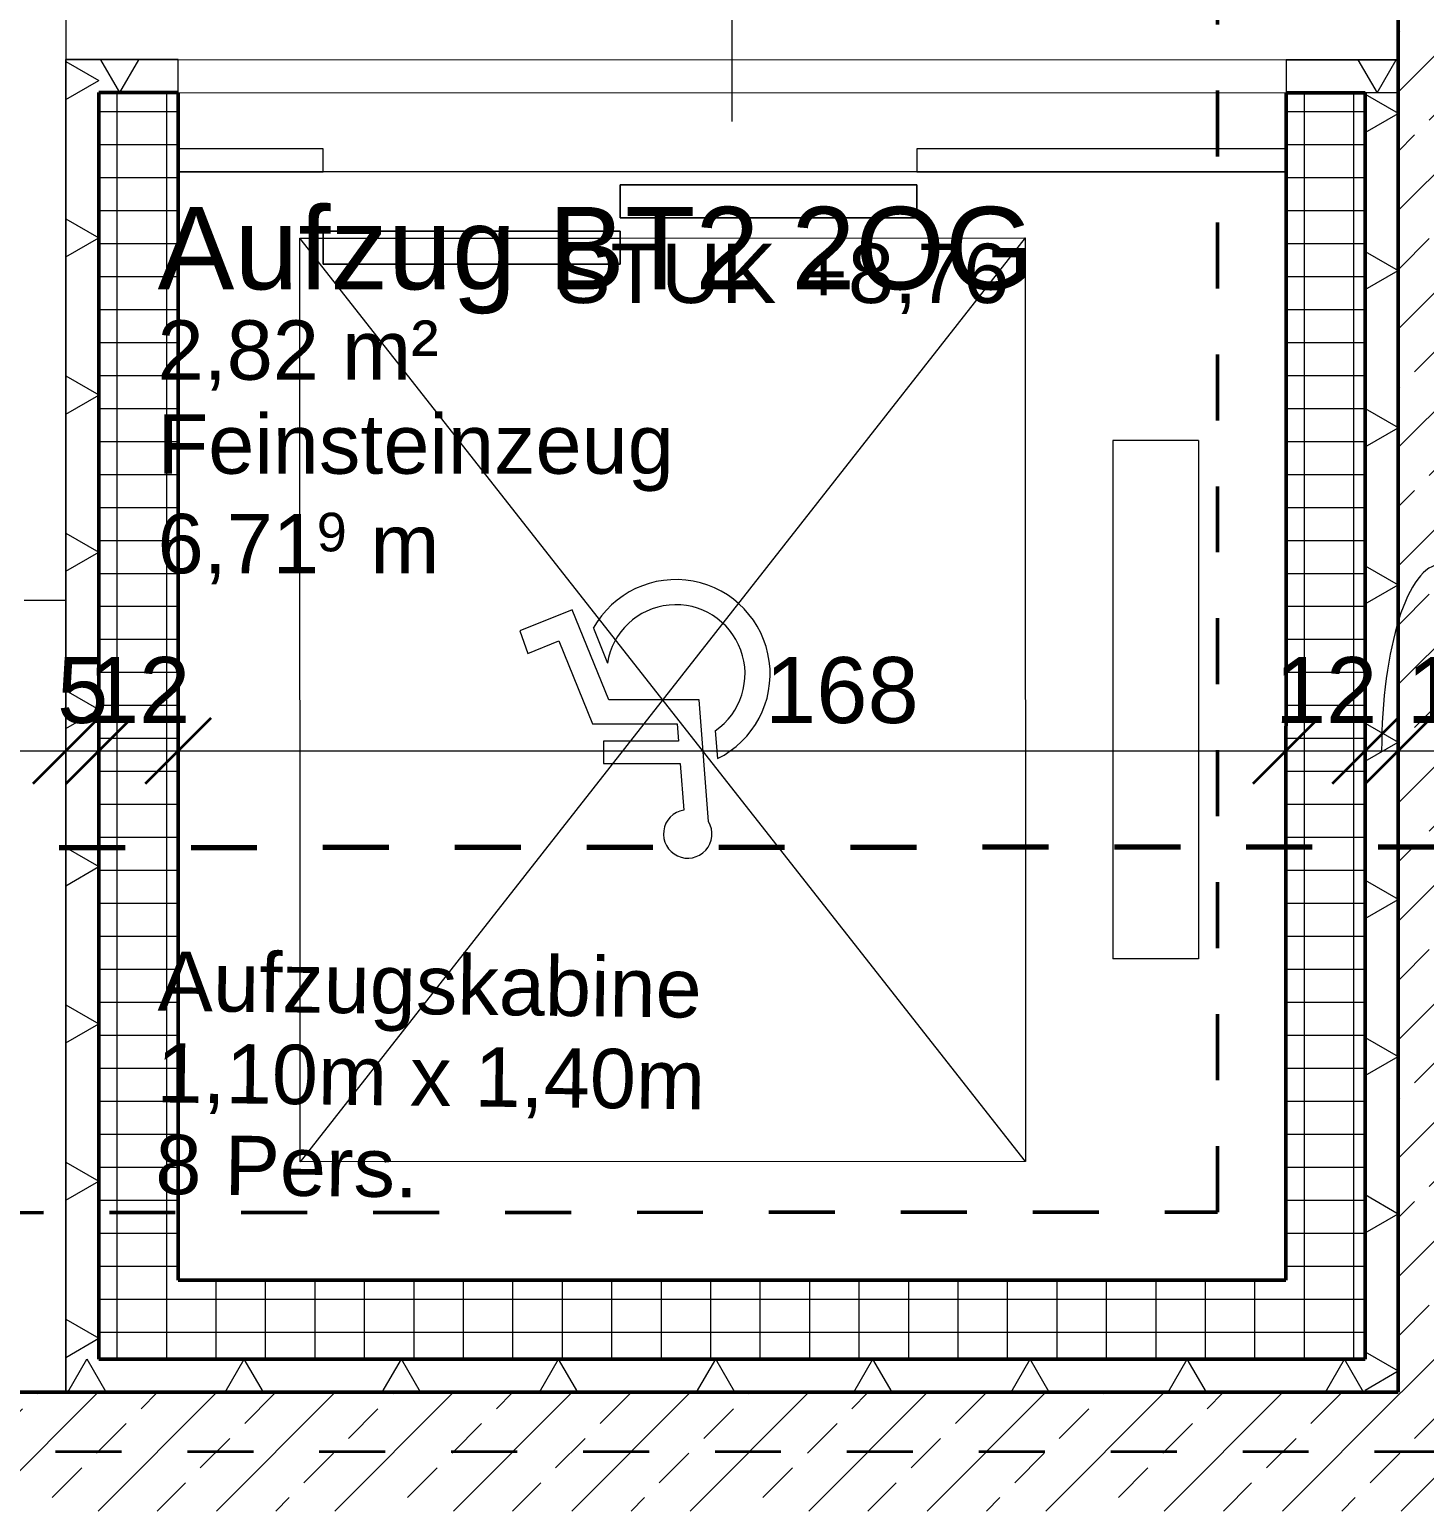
# Model space of a CAD drawing. Header units: metres. Extents: x -67.4 to -27.2, y 43.9 to 89.6.
# Drawn here: x -50.683 to -48.568, y 55.03 to 57.274 of the extents above; entities that cross this region are included whole.
import ezdxf

# ---------------------------------------------------------------- set-up
doc = ezdxf.new("R2010")
doc.units = ezdxf.units.M
for name, pattern in [('Achse', [0.009, 0.005, -0.002, 0, -0.002]), ('Strich Punkt Mittel', [0.015875, 0.00635, -0.004763, 0, -0.004763]), ('Verdeckt', [0.003, 0.002, -0.001])]:
    doc.linetypes.add(name, pattern=pattern)
for name, color, linetype, lineweight in [('A_Bemassung-50_', 4, 'Continuous', 9), ('A_Bemassung_', 4, 'Continuous', 9), ('A_Beschriftung_', 7, 'Continuous', 9), ('A_Brandabschnitte', 30, 'Verdeckt', 50), ('A_Decken', 8, 'Continuous', 13), ('A_Gelaender', 7, 'Continuous', 13), ('A_Raeume_', 7, 'Continuous', 5), ('A_Raeume_Beschriftung_', 7, 'Continuous', 9), ('A_Raster_', 1, 'Continuous', 9), ('A_Tueren', 31, 'Continuous', 13), ('A_Waende', 7, 'Continuous', 13), ('G-ANNO-SYMB_', 111, 'Continuous', 9), ('Q-SPCQ', 91, 'Continuous', 13), ('Text', 90, 'Continuous', 9)]:
    doc.layers.add(name, color=color, linetype=linetype, lineweight=lineweight)
doc.styles.add('Arial_2', font='arial.ttf', dxfattribs={"height": 0.09})
doc.styles.add('Arial_3', font='arial.ttf', dxfattribs={"height": 0.05849})
doc.styles.add('Arial_4', font='arial.ttf', dxfattribs={"height": 0.125})
doc.styles.add('Arial_5', font='arial.ttf', dxfattribs={"height": 0.1})
doc.dimstyles.new('WGA-Bemaßung', dxfattribs={"dimscale": 0.3048, "dimtxt": 0.102026, "dimasz": 0.328084, "dimexe": 0.246063, "dimexo": 0.0625, "dimgap": 0.04101, "dimtad": 1, "dimdec": 1, "dimlfac": 100, "dimrnd": 0.5, "dimdsep": 46, "dimtxsty": 'Arial_5', "dimblk1": 'OBLIQUE', "dimblk2": 'OBLIQUE', "dimsah": 1, "dimcen": 0.09, "dimdle": 0.246063, "dimazin": 2, "dimtfac": 1, "dimtdec": 4, "dimtix": 1, "dimtmove": 0, "dimatfit": 3, "dimfxl": 0.656168, "dimfxlon": 1, "dimtvp": 1, "dimtolj": 1, "dimtzin": 0, "dimarcsym": 2})
doc.dimstyles.new('WGA-Bemaßung_2', dxfattribs={"dimscale": 0.3048, "dimtxt": 0.102026, "dimasz": 0.328084, "dimexe": 0.246063, "dimexo": 0.0625, "dimgap": 0.04101, "dimtad": 1, "dimdec": 1, "dimlfac": 100, "dimrnd": 0.5, "dimdsep": 46, "dimtxsty": 'Arial_5', "dimblk1": 'OBLIQUE', "dimblk2": 'OBLIQUE', "dimsah": 1, "dimcen": 0.09, "dimdle": 0.246063, "dimazin": 2, "dimtfac": 1, "dimtdec": 4, "dimtix": 1, "dimtmove": 2, "dimatfit": 3, "dimfxl": 0.656168, "dimfxlon": 1, "dimtvp": 1, "dimtolj": 1, "dimtzin": 0, "dimarcsym": 2})
doc.dimstyles.new('WGA-Bemaßung_3', dxfattribs={"dimscale": 0.3048, "dimtxt": 0.102026, "dimasz": 0.328084, "dimexe": 0.246063, "dimexo": 0.0625, "dimgap": 0.04101, "dimtad": 1, "dimdec": 1, "dimlfac": 100, "dimrnd": 0.5, "dimdsep": 46, "dimtxsty": 'Arial_5', "dimblk1": 'OBLIQUE', "dimblk2": 'OBLIQUE', "dimsah": 1, "dimcen": 0.09, "dimdle": 0.246063, "dimazin": 2, "dimtfac": 1, "dimtdec": 4, "dimtix": 1, "dimtmove": 1, "dimatfit": 3, "dimfxl": 0.656168, "dimfxlon": 1, "dimtvp": 1, "dimtolj": 1, "dimtzin": 0, "dimarcsym": 2})
pattern_1 = [(0, (0, 0), (0, 0.05), []), (90, (0, 0), (-0.075, 0), [])]
pattern_2 = [(45, (0, 0), (-0.08980256, 0.08980256), []), (45, (0.0898, 0), (-0.08980256, 0.08980256), [0.0635, -0.03175])]

# ---------------------------------------------------------------- blocks, each defined once
blk = doc.blocks.new('Sonder_Aufzug - Schacht_1920x1920_Kabine_1680x1680-11025376-263_PP_02OG_BT2')
at = {"layer": 'Q-SPCQ'}
for p, q in [((-0.01, -1.25), (-0.01, 0.15)), ((-0.01, 0.15), (1.09, 0.15)), ((-0.01, 0.15), (1.09, -1.25)), ((-0.01, -1.25), (1.09, 0.15)), ((1.09, 0.15), (1.09, -1.25)), ((-0.2725, -0.157), (-0.1425, -0.157)), ((-0.2725, -0.943), (-0.2725, -0.157)), ((-0.1425, -0.943), (-0.1425, -0.157)), ((0.4706, -0.3654), (0.4846, -0.55)), ((0.5136, -0.4533), (0.5082, -0.3829)), ((0.4603, -0.5031), (0.4571, -0.4609)), ((0.6298, -0.4533), (0.5136, -0.4533)), ((0.6298, -0.4876), (0.6298, -0.4533)), ((0.5182, -0.5138), (0.5162, -0.4876)), ((0.5162, -0.4876), (0.6298, -0.4876)), ((0.6462, -0.5138), (0.5182, -0.5138)), ((0.6972, -0.6393), (0.6462, -0.5138)), ((0.4846, -0.55), (0.6218, -0.55)), ((0.6218, -0.55), (0.6772, -0.6863)), ((0.645, -0.6586), (0.6236, -0.6058)), ((0.7446, -0.6203), (0.6972, -0.6393)), ((0.7564, -0.6546), (0.7446, -0.6203)), ((0.6772, -0.6863), (0.7564, -0.6546)), ((-0.2725, -0.943), (-0.1425, -0.943)), ((0.6043, -1.25), (-0.01, -1.25)), ((1.0543, -1.25), (0.6043, -1.25)), ((1.09, -1.25), (1.0543, -1.25))]:
    blk.add_line(p, q, dxfattribs=at)
for centre, radius, start, end in [((0.5021, -0.3467), 0.0367, 279.5296, 210.6777), ((0.52, -0.5893), 0.143, 116.094, 331.0081), ((0.52, -0.5893), 0.1049, 124.6842, 350.9794)]:
    blk.add_arc(centre, radius, start, end, dxfattribs=at)
blk = doc.blocks.new('Tuer_S1_Aufzug_Teleskop1 - RB_1680x2220-11029026-263_PP_02OG_BT2')
at = {"layer": 'A_Tueren', "lineweight": 5}
for p, q in [((0.17, 0.2), (0.62, 0.2)), ((0.17, 0.15), (0.17, 0.2)), ((0.17, 0.2), (0.17, 0.15)), ((0.62, 0.2), (0.17, 0.2)), ((0.62, 0.2), (0.62, 0.15)), ((0.62, 0.15), (0.62, 0.2)), ((0.62, 0.15), (0.17, 0.15)), ((0.17, 0.15), (0.62, 0.15)), ((-0.28, 0.13), (0.17, 0.13)), ((-0.28, 0.08), (-0.28, 0.13)), ((-0.28, 0.13), (-0.28, 0.08)), ((0.17, 0.13), (-0.28, 0.13)), ((0.17, 0.13), (0.17, 0.08)), ((0.17, 0.08), (0.17, 0.13)), ((0.17, 0.08), (-0.28, 0.08)), ((-0.28, 0.08), (0.17, 0.08)), ((-0.28, 0.06), (-0.84, 0.06)), ((-0.84, 0.06), (-0.84, 0.025)), ((-0.28, 0.025), (-0.28, 0.06)), ((0.84, 0.06), (0.62, 0.06)), ((0.62, 0.06), (0.62, 0.025)), ((0.84, 0.025), (0.84, 0.06)), ((-0.84, 0.025), (-0.28, 0.025)), ((0.62, 0.025), (0.84, 0.025))]:
    blk.add_line(p, q, dxfattribs=at)
at = {"layer": 'A_Tueren'}
blk.add_line((-0.6083, 0.06), (0.6083, 0.06), dxfattribs=at)
blk = doc.blocks.new('Typ des oberen Holms - Oberer Geländerholm_Innen_-4147589-263_PP_02OG_BT2')
at = {"layer": 'A_Gelaender', "lineweight": 5}
for p, q in [((-24.3165, 73.6223), (-24.4204, 73.3732)), ((-24.2704, 73.6031), (-24.3165, 73.6223)), ((-24.3743, 73.3539), (-24.2704, 73.6031)), ((-24.4204, 73.3732), (-24.9425, 72.1216)), ((-24.8874, 72.1239), (-24.3743, 73.3539))]:
    blk.add_line(p, q, dxfattribs=at)
blk.add_open_spline([(-24.3743, 73.3539), (-24.3746, 73.3533), (-24.3756, 73.3523), (-24.3786, 73.3516), (-24.383, 73.3516), (-24.3883, 73.3525), (-24.3942, 73.3542), (-24.4024, 73.3572), (-24.4101, 73.3612), (-24.416, 73.3654), (-24.4191, 73.3684), (-24.4207, 73.3711), (-24.4207, 73.3726), (-24.4204, 73.3732)], degree=3, knots=[0, 0, 0, 0, 0.083333, 0.166667, 0.25, 0.333333, 0.416667, 0.5, 0.666667, 0.75, 0.833333, 0.916667, 1, 1, 1, 1], dxfattribs=at)
blk = doc.blocks.new('Typ des oberen Holms - Oberer Geländerholm_Innen_-V13-263_PP_02OG_BT2')
at = {"layer": 'A_Gelaender', "lineweight": 5}
for p, q in [((-24.4204, 73.3732), (-24.3165, 73.6223)), ((-24.3743, 73.3539), (-24.2704, 73.6031)), ((-24.9425, 72.1216), (-24.4204, 73.3732)), ((-24.8874, 72.1239), (-24.3743, 73.3539))]:
    blk.add_line(p, q, dxfattribs=at)
blk = doc.blocks.new('BS_Tuer_PP - oben-10002441-263_PP_02OG_BT2')
at = {"layer": 'A_Beschriftung_'}
blk.add_line((0, 0.000124), (0, 0.010761), dxfattribs=at)
blk = doc.blocks.new('DIMBLOCK177-263_PP_02OG_BT2')
at = {"layer": 'A_Bemassung-50_', "transparency": 16777216}
for p, q in [((-53.9887, 56.181), (-53.9887, 56.381)), ((-50.6277, 56.1808), (-50.6277, 56.3808)), ((-54.0637, 56.181), (-50.6277, 56.1808)), ((-53.9887, 56.181), (-53.9887, 56.106)), ((-50.6277, 56.1808), (-50.6277, 56.1058))]:
    blk.add_line(p, q, dxfattribs=at)
at = {"layer": 'A_Bemassung-50_', "lineweight": 35, "transparency": 16777216}
for p, q in [((-53.9887, 56.181), (-53.9387, 56.2309)), ((-50.6277, 56.1808), (-50.5777, 56.2308)), ((-53.9887, 56.181), (-54.0387, 56.131)), ((-50.6277, 56.1808), (-50.6777, 56.1309))]:
    blk.add_line(p, q, dxfattribs=at)
at = {"layer": 'A_Bemassung-50_', "color": 0, "transparency": 16777216, "insert": (-52.4236, 56.3232), "char_height": 0.1, "width": 0.276883, "attachment_point": 1, "rotation": 359.9983, "line_spacing_factor": 0.941778, "style": 'Arial_5'}
blk.add_mtext('336', dxfattribs=at)
blk = doc.blocks.new('_Oblique')
at = {"color": 0, "linetype": 'ByBlock', "lineweight": -2}
blk.add_line((-0.5, -0.5), (0.5, 0.5), dxfattribs=at)
blk = doc.blocks.new('DIMBLOCK178-263_PP_02OG_BT2')
at = {"layer": 'A_Bemassung-50_', "transparency": 16777216}
for p, q in [((-50.6277, 56.1808), (-50.6277, 56.3808)), ((-50.5777, 56.1808), (-50.5777, 56.3808)), ((-50.6277, 56.1808), (-50.5777, 56.1808)), ((-50.6277, 56.1808), (-50.6277, 56.1058)), ((-50.5777, 56.1808), (-50.5777, 56.1058))]:
    blk.add_line(p, q, dxfattribs=at)
at = {"layer": 'A_Bemassung-50_', "lineweight": 35, "transparency": 16777216}
for p, q in [((-50.6277, 56.1808), (-50.5777, 56.2308)), ((-50.5777, 56.1808), (-50.5277, 56.2308)), ((-50.6277, 56.1808), (-50.6777, 56.1309)), ((-50.5777, 56.1808), (-50.6277, 56.1308))]:
    blk.add_line(p, q, dxfattribs=at)
at = {"layer": 'A_Bemassung-50_', "color": 0, "transparency": 16777216, "insert": (-50.6412, 56.3232), "char_height": 0.1, "width": 0.092294, "attachment_point": 1, "rotation": 359.9983, "line_spacing_factor": 0.941778, "style": 'Arial_5'}
blk.add_mtext('5', dxfattribs=at)
blk = doc.blocks.new('DIMBLOCK179-263_PP_02OG_BT2')
at = {"layer": 'A_Bemassung-50_', "transparency": 16777216}
for p, q in [((-50.5777, 56.1808), (-50.5777, 56.3808)), ((-50.4577, 56.1808), (-50.4577, 56.3808)), ((-50.5777, 56.1808), (-50.4577, 56.1808)), ((-50.5777, 56.1808), (-50.5777, 56.1058)), ((-50.4577, 56.1808), (-50.4577, 56.1058))]:
    blk.add_line(p, q, dxfattribs=at)
at = {"layer": 'A_Bemassung-50_', "lineweight": 35, "transparency": 16777216}
for p, q in [((-50.5777, 56.1808), (-50.5277, 56.2308)), ((-50.4577, 56.1808), (-50.4077, 56.2308)), ((-50.5777, 56.1808), (-50.6277, 56.1308)), ((-50.4577, 56.1808), (-50.5077, 56.1308))]:
    blk.add_line(p, q, dxfattribs=at)
at = {"layer": 'A_Bemassung-50_', "color": 0, "transparency": 16777216, "insert": (-50.5946, 56.3232), "char_height": 0.1, "width": 0.184588, "attachment_point": 1, "rotation": 359.9983, "line_spacing_factor": 0.941778, "style": 'Arial_5'}
blk.add_mtext('12', dxfattribs=at)
blk = doc.blocks.new('DIMBLOCK180-263_PP_02OG_BT2')
at = {"layer": 'A_Bemassung-50_', "transparency": 16777216}
for p, q in [((-50.4577, 56.1808), (-50.4577, 56.3808)), ((-48.778, 56.1808), (-48.778, 56.3808)), ((-50.4577, 56.1808), (-48.778, 56.1808)), ((-50.4577, 56.1808), (-50.4577, 56.1058)), ((-48.778, 56.1808), (-48.778, 56.1058))]:
    blk.add_line(p, q, dxfattribs=at)
at = {"layer": 'A_Bemassung-50_', "lineweight": 35, "transparency": 16777216}
for p, q in [((-50.4577, 56.1808), (-50.4077, 56.2308)), ((-48.778, 56.1808), (-48.728, 56.2308)), ((-50.4577, 56.1808), (-50.5077, 56.1308)), ((-48.778, 56.1808), (-48.828, 56.1308))]:
    blk.add_line(p, q, dxfattribs=at)
at = {"layer": 'A_Bemassung-50_', "color": 0, "transparency": 16777216, "insert": (-49.5678, 56.3231), "char_height": 0.1, "width": 0.276883, "attachment_point": 1, "rotation": 359.9983, "line_spacing_factor": 0.941778, "style": 'Arial_5'}
blk.add_mtext('168', dxfattribs=at)
blk = doc.blocks.new('DIMBLOCK181-263_PP_02OG_BT2')
at = {"layer": 'A_Bemassung-50_', "transparency": 16777216}
for p, q in [((-48.778, 56.1808), (-48.778, 56.3808)), ((-48.658, 56.1808), (-48.658, 56.3808)), ((-48.778, 56.1808), (-48.658, 56.1808)), ((-48.778, 56.1808), (-48.778, 56.1058)), ((-48.658, 56.1808), (-48.658, 56.1058))]:
    blk.add_line(p, q, dxfattribs=at)
at = {"layer": 'A_Bemassung-50_', "lineweight": 35, "transparency": 16777216}
for p, q in [((-48.778, 56.1808), (-48.728, 56.2308)), ((-48.658, 56.1808), (-48.608, 56.2308)), ((-48.778, 56.1808), (-48.828, 56.1308)), ((-48.658, 56.1808), (-48.708, 56.1308))]:
    blk.add_line(p, q, dxfattribs=at)
at = {"layer": 'A_Bemassung-50_', "color": 0, "transparency": 16777216, "insert": (-48.7949, 56.3231), "char_height": 0.1, "width": 0.184588, "attachment_point": 1, "rotation": 359.9983, "line_spacing_factor": 0.941778, "style": 'Arial_5'}
blk.add_mtext('12', dxfattribs=at)
blk = doc.blocks.new('DIMBLOCK182-263_PP_02OG_BT2')
at = {"layer": 'A_Bemassung-50_', "transparency": 16777216}
for p, q in [((-48.658, 56.1808), (-48.658, 56.3808)), ((-48.608, 56.1808), (-48.608, 56.3808)), ((-48.658, 56.1808), (-48.608, 56.1808)), ((-48.658, 56.1808), (-48.658, 56.1058)), ((-48.608, 56.1808), (-48.608, 56.1058))]:
    blk.add_line(p, q, dxfattribs=at)
at = {"layer": 'A_Bemassung-50_', "lineweight": 35, "transparency": 16777216}
for p, q in [((-48.658, 56.1808), (-48.608, 56.2308)), ((-48.608, 56.1808), (-48.558, 56.2308)), ((-48.658, 56.1808), (-48.708, 56.1308)), ((-48.608, 56.1808), (-48.658, 56.1308))]:
    blk.add_line(p, q, dxfattribs=at)
at = {"layer": 'A_Bemassung-50_', "transparency": 16777216}
blk.add_ellipse((-48.5434, 56.1808), major_axis=(0, 0.2826), ratio=0.317004, start_param=0, end_param=1.570796, dxfattribs=at)
at = {"layer": 'A_Bemassung-50_', "color": 0, "transparency": 16777216, "insert": (-48.5434, 56.5147), "char_height": 0.1, "width": 0.092294, "attachment_point": 1, "rotation": 359.9983, "line_spacing_factor": 0.941778, "style": 'Arial_5'}
blk.add_mtext('5', dxfattribs=at)
blk = doc.blocks.new('DIMBLOCK183-263_PP_02OG_BT2')
at = {"layer": 'A_Bemassung-50_', "transparency": 16777216}
for p, q in [((-48.608, 56.1808), (-48.608, 56.3808)), ((-48.428, 56.1808), (-48.428, 56.3808)), ((-48.608, 56.1808), (-48.428, 56.1808)), ((-48.608, 56.1808), (-48.608, 56.1058)), ((-48.428, 56.1808), (-48.428, 56.1058))]:
    blk.add_line(p, q, dxfattribs=at)
at = {"layer": 'A_Bemassung-50_', "lineweight": 35, "transparency": 16777216}
for p, q in [((-48.608, 56.1808), (-48.558, 56.2308)), ((-48.428, 56.1808), (-48.378, 56.2308)), ((-48.608, 56.1808), (-48.658, 56.1308)), ((-48.428, 56.1808), (-48.478, 56.1308))]:
    blk.add_line(p, q, dxfattribs=at)
at = {"layer": 'A_Bemassung-50_', "color": 0, "transparency": 16777216, "insert": (-48.5949, 56.3231), "char_height": 0.1, "width": 0.184588, "attachment_point": 1, "rotation": 359.9983, "line_spacing_factor": 0.941778, "style": 'Arial_5'}
blk.add_mtext('18', dxfattribs=at)

msp = doc.modelspace()

# ---------------------------------------------------------------- hatches: boundary and pattern name
at = {"layer": 'A_Waende', "lineweight": 5}
h = msp.add_hatch(dxfattribs=at)
h.set_pattern_fill('FP_4', color=250, style=0, pattern_type=2)
h.set_pattern_definition(pattern_2)
h.paths.add_polyline_path([(-48.428, 55.2087), (-48.4279, 57.3462), (-48.6079, 57.3462), (-48.608, 55.2087), (-48.4334, 55.2087)])
h = msp.add_hatch(dxfattribs=at)
h.set_pattern_fill('FP_167', color=250, angle=202.64, style=0, pattern_type=2)
h.set_pattern_definition([(89.998, (-50.57785, 56.24361), (-0.20637, 7e-06), []), (149.998, (-50.57785, 56.24361), (-0.103196, -0.178727), []), (209.998, (-50.57785, 56.24361), (0.10318, -0.178725), [])])
h.paths.add_polyline_path([(-50.5778, 55.2587), (-50.5777, 57.2287), (-50.6277, 57.2286), (-50.6278, 55.2587), (-50.5778, 55.2587)])
h = msp.add_hatch(dxfattribs=at)
h.set_pattern_fill('FP_168', color=250, angle=-157.36, style=0, pattern_type=2)
h.set_pattern_definition([(359.998, (-49.59294, 57.1788), (7e-06, 0.20638), []), (59.998, (-49.59294, 57.1788), (-0.178727, 0.103196), []), (119.998, (-49.59294, 57.1788), (-0.178725, -0.10318), [])])
h.paths.add_polyline_path([(-48.6079, 57.1786), (-48.608, 57.2286), (-48.7776, 57.2286), (-48.7776, 57.1786), (-48.608, 57.1786)])
h.paths.add_polyline_path([(-50.4577, 57.1787), (-50.4577, 57.2287), (-50.5777, 57.2286), (-50.5777, 57.1787), (-50.4577, 57.1787)])
h = msp.add_hatch(dxfattribs=at)
h.set_pattern_fill('FP_8', color=250, style=0, pattern_type=2)
h.set_pattern_definition(pattern_1)
h.paths.add_polyline_path([(-50.4578, 55.2587), (-50.4578, 57.1787), (-50.5777, 57.1787), (-50.5777, 55.2587)])
h = msp.add_hatch(dxfattribs=at)
h.set_pattern_fill('FP_8', color=250, style=0, pattern_type=2)
h.set_pattern_definition(pattern_1)
h.paths.add_polyline_path([(-48.6579, 57.0586), (-48.658, 57.1786), (-48.7776, 57.1786), (-48.7776, 57.0586), (-48.658, 57.0586)])
h = msp.add_hatch(dxfattribs=at)
h.set_pattern_fill('FP_165', color=250, angle=202.64, style=0, pattern_type=2)
h.set_pattern_definition([(89.998, (-48.60798, 56.19408), (-0.20637, 7e-06), []), (149.998, (-48.60798, 56.19408), (-0.10319, -0.17872), []), (209.998, (-48.60798, 56.19408), (0.10318, -0.178725), [])])
h.paths.add_polyline_path([(-48.608, 55.2087), (-48.608, 57.1786), (-48.6579, 57.1786), (-48.658, 55.2087)])
h = msp.add_hatch(dxfattribs=at)
h.set_pattern_fill('FP_8', color=250, style=0, pattern_type=2)
h.set_pattern_definition(pattern_1)
h.paths.add_polyline_path([(-48.658, 55.3787), (-48.658, 55.3787), (-48.658, 57.0586), (-48.7779, 57.0585), (-48.7776, 55.3787)])
h = msp.add_hatch(dxfattribs=at)
h.set_pattern_fill('FP_8', color=250, style=0, pattern_type=2)
h.set_pattern_definition(pattern_1)
h.paths.add_polyline_path([(-48.658, 55.2587), (-48.658, 55.3787), (-50.4578, 55.3787), (-50.4577, 55.2587), (-48.7776, 55.2587)])
h = msp.add_hatch(dxfattribs=at)
h.set_pattern_fill('FP_166', color=250, angle=202.64, style=0, pattern_type=2)
h.set_pattern_definition([(179.998, (-49.64265, 55.25871), (-7e-06, -0.20637), []), (239.998, (-49.64265, 55.25871), (0.178727, -0.103196), []), (299.998, (-49.64265, 55.25871), (0.178725, 0.10318), [])])
h.paths.add_polyline_path([(-48.658, 55.2087), (-48.658, 55.2587), (-50.6278, 55.2587), (-50.6278, 55.2087), (-48.7776, 55.2087)])
h = msp.add_hatch(dxfattribs=at)
h.set_pattern_fill('FP_4', color=250, style=0, pattern_type=2)
h.set_pattern_definition(pattern_2)
h.paths.add_polyline_path([(-47.0638, 55.0286), (-47.0638, 55.0286), (-47.0638, 55.2086), (-53.9888, 55.2087), (-53.9888, 55.0288), (-47.2162, 55.0286)])
h.paths.add_polyline_path([(-50.4814, 55.0287), (-50.4814, 55.0287), (-50.4814, 55.1217)])

# ---------------------------------------------------------------- linework, layer by layer
at = {"layer": 'A_Brandabschnitte'}
for p, q in [((-48.8819, 55.4819), (-48.8819, 57.4619)), ((-50.7619, 55.4809), (-48.8819, 55.4819))]:
    msp.add_line(p, q, dxfattribs=at)
at = {"layer": 'A_Decken'}
for p, q in [((-50.6277, 58.5687), (-50.6277, 57.2287)), ((-50.4577, 57.2287), (-48.7776, 57.2286)), ((-50.6277, 56.4087), (-50.6912, 56.4087))]:
    msp.add_line(p, q, dxfattribs=at)
at = {"layer": 'A_Raeume_', "flags": 128}
for points in [[(-53.9886, 60.1288), (-53.9888, 55.2088), (-50.6278, 55.2087), (-50.6277, 57.2287), (-50.4577, 57.2287), (-48.7776, 57.2286), (-48.6079, 57.2286), (-48.6079, 57.7412), (-47.3962, 57.7411), (-47.3962, 57.9086), (-47.3962, 58.7511), (-47.0337, 58.7511), (-47.0336, 60.1286), (-48.1311, 60.1287)], [(-50.4577, 57.0587), (-50.4578, 55.3787), (-48.778, 55.3787), (-48.7779, 57.0586)]]:
    msp.add_lwpolyline(points, close=True, dxfattribs=at)
at = {"layer": 'A_Raster_', "linetype": 'Strich Punkt Mittel', "lineweight": 35}
msp.add_line((-56.2436, 55.1189), (-31.8391, 55.1182), dxfattribs=at)
at = {"layer": 'A_Waende', "color": 10, "lineweight": 50}
for p, q in [((-48.6079, 57.3462), (-48.608, 55.2087)), ((-50.5777, 57.1787), (-50.5778, 55.2587)), ((-50.4577, 57.1787), (-50.5777, 57.1787)), ((-50.4578, 55.3787), (-50.4577, 57.1787)), ((-48.6579, 57.1786), (-48.7776, 57.1786)), ((-48.7776, 57.1786), (-48.7776, 57.0586)), ((-48.658, 55.2587), (-48.6579, 57.1786)), ((-48.7779, 57.0586), (-48.778, 55.3787)), ((-48.7776, 57.0586), (-48.7779, 57.0586)), ((-48.778, 55.3787), (-50.4578, 55.3787)), ((-50.5778, 55.2587), (-48.658, 55.2587)), ((-48.608, 55.2087), (-53.9888, 55.2088))]:
    msp.add_line(p, q, dxfattribs=at)
at = {"layer": 'A_Waende', "color": 250, "lineweight": 5}
for p, q in [((-50.6277, 57.2287), (-50.6278, 55.2087)), ((-50.4577, 57.2287), (-50.6277, 57.2287)), ((-50.4577, 57.1787), (-50.4577, 57.2287)), ((-48.6079, 57.2286), (-48.7776, 57.2286)), ((-48.7776, 57.2286), (-48.7776, 57.1786))]:
    msp.add_line(p, q, dxfattribs=at)
at = {"layer": 'A_Waende'}
for p, q in [((-50.4577, 57.1787), (-48.7776, 57.1786)), ((-48.7779, 57.0586), (-50.4577, 57.0587))]:
    msp.add_line(p, q, dxfattribs=at)
at = {"layer": 'G-ANNO-SYMB_', "linetype": 'Achse', "lineweight": 70}
msp.add_line((-56.4381, 56.0314), (-46.7419, 56.0366), dxfattribs=at)

# ---------------------------------------------------------------- block references
at = {"layer": 'A_Beschriftung_', "xscale": 49.99999999999998, "yscale": 49.99999999999998, "zscale": 49.99999999999998, "rotation": 359.998275878371}
msp.add_blockref('BS_Tuer_PP - oben-10002441-263_PP_02OG_BT2', (-49.6176, 57.1287), dxfattribs=at)
at = {"layer": 'A_Gelaender', "lineweight": 5, "rotation": 22.64000000000043}
for name in ['Typ des oberen Holms - Oberer Geländerholm_Innen_-4147589-263_PP_02OG_BT2', 'Typ des oberen Holms - Oberer Geländerholm_Innen_-V13-263_PP_02OG_BT2']:
    msp.add_blockref(name, (0, 0), dxfattribs=at)
at = {"layer": 'A_Tueren', "rotation": 179.998275878371}
msp.add_blockref('Tuer_S1_Aufzug_Teleskop1 - RB_1680x2220-11029026-263_PP_02OG_BT2', (-49.6176, 57.1187), dxfattribs=at)
at = {"layer": 'Q-SPCQ', "rotation": 180.0233574079113}
msp.add_blockref('Sonder_Aufzug - Schacht_1920x1920_Kabine_1680x1680-11025376-263_PP_02OG_BT2', (-49.1828, 55.7085), dxfattribs=at)

# ---------------------------------------------------------------- texts
at = {"layer": 'A_Beschriftung_', "insert": (-49.8858, 56.9498), "char_height": 0.09, "width": 0.82173, "attachment_point": 1, "rotation": 359.9983, "style": 'Arial_2'}
msp.add_mtext('STUK +8,76', dxfattribs=at)
at = {"layer": 'A_Raeume_Beschriftung_', "attachment_point": 1}
for s, insert, char_height, width, style in [('Aufzug BT2 2OG', (-50.4888, 57.0055), 0.125, 1.603375, 'Arial_4'), ('2,82 m²', (-50.4888, 56.8335), 0.09, 0.505063, 'Arial_2'), ('Feinsteinzeug', (-50.4888, 56.691), 0.09, 0.909915, 'Arial_2'), ('6,71', (-50.4888, 56.5401), 0.09, 0.292616, 'Arial_2'), ('9', (-50.2474, 56.5419), 0.0585, 0.056118, 'Arial_3'), (' m', (-50.2011, 56.5401), 0.09, 0.164346, 'Arial_2')]:
    msp.add_mtext(s, dxfattribs=dict(at, insert=insert, char_height=char_height, width=width, style=style))
at = {"layer": 'Text', "color": 7, "char_height": 0.09, "attachment_point": 1, "rotation": 359.2583, "style": 'Arial_2'}
for s, insert, width in [('Aufzugskabine', (-50.4878, 55.8771), 0.970042), ('1,10m x 1,40m ', (-50.4896, 55.7382), 1.022152), ('8 Pers.', (-50.4914, 55.5993), 0.464979)]:
    msp.add_mtext(s, dxfattribs=dict(at, insert=insert, width=width))

# ---------------------------------------------------------------- dimensions: what is measured, and where the dimension line sits
at = {"layer": 'A_Bemassung_'}
dim = msp.add_linear_dim(base=(-48.608, 56.1808), p1=(-48.658, 56.3808), p2=(-48.608, 56.3808), angle=359.9983, dimstyle='WGA-Bemaßung_3', override={"dimpost": '<>', "dimfxl": 0.05}, dxfattribs=at)
dim.commit()
dim.dimension.update_dxf_attribs({"geometry": 'DIMBLOCK182-263_PP_02OG_BT2', "text_midpoint": (-48.4972, 56.448), "dimtype": 160})
for base, p1, p2, override, picture, middle in [((-50.6277, 56.1808), (-53.9887, 56.381), (-50.6277, 56.3808), {"dimpost": '<>', "dimfxl": 3.361003}, 'DIMBLOCK177-263_PP_02OG_BT2', (-52.3082, 56.2445)), ((-50.5777, 56.1808), (-50.6277, 56.3808), (-50.5777, 56.3808), {"dimpost": '<>', "dimfxl": 0.05}, 'DIMBLOCK178-263_PP_02OG_BT2', (-50.6027, 56.2442)), ((-50.4577, 56.1808), (-50.5777, 56.3808), (-50.4577, 56.3808), {"dimpost": '<>', "dimfxl": 0.12}, 'DIMBLOCK179-263_PP_02OG_BT2', (-50.5177, 56.2436)), ((-48.658, 56.1808), (-48.778, 56.3808), (-48.658, 56.3808), {"dimpost": '<>', "dimfxl": 0.12}, 'DIMBLOCK181-263_PP_02OG_BT2', (-48.718, 56.2435)), ((-48.428, 56.1808), (-48.608, 56.3808), (-48.428, 56.3808), {"dimpost": '<>', "dimfxl": 0.18}, 'DIMBLOCK183-263_PP_02OG_BT2', (-48.518, 56.2443))]:
    dim = msp.add_linear_dim(base=base, p1=p1, p2=p2, angle=359.9983, dimstyle='WGA-Bemaßung', override=override, dxfattribs=at)
    dim.commit()
    dim.dimension.update_dxf_attribs({"geometry": picture, "text_midpoint": middle})
dim = msp.add_linear_dim(base=(-48.778, 56.1808), p1=(-50.4577, 56.3808), p2=(-48.778, 56.3808), angle=359.9983, dimstyle='WGA-Bemaßung_2', override={"dimpost": '<>', "dimfxl": 1.679785}, dxfattribs=at)
dim.commit()
dim.dimension.update_dxf_attribs({"geometry": 'DIMBLOCK180-263_PP_02OG_BT2', "text_midpoint": (-49.4294, 56.2565), "dimtype": 160, "text_rotation": 359.9983})

doc.saveas('drawing.dxf')
